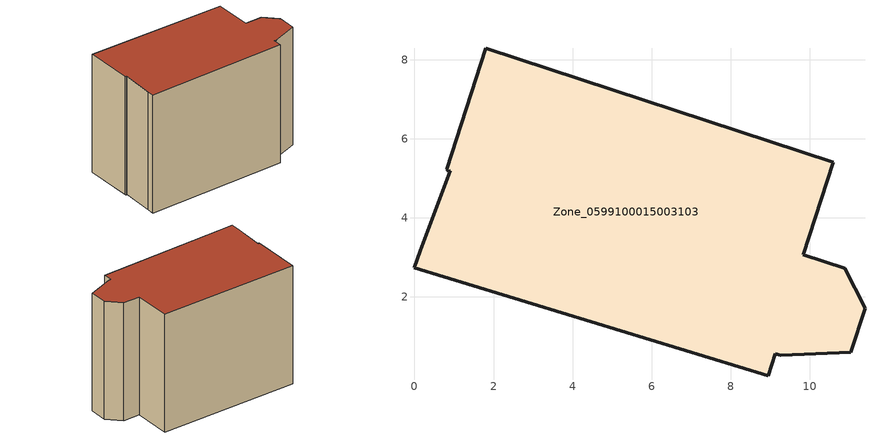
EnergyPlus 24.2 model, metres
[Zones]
Zone_0599100015003103
 floor ground (C_G): 0.81,5.23 1.8,8.29 10.6,5.41 9.84,3.07 10.89,2.72 11.4,1.71 11.04,0.59 9.27,0.52 9.13,0.56 8.95,0.01 0,2.73 0.14,3.16 0.91,5.2 0.85,5.18 z0.89
 wall outside (C_F): 10.6,5.41 1.8,8.29 0.81,5.23 0.85,5.18 0.91,5.2 0.14,3.16 0,2.73 8.95,0.01 9.13,0.56 9.27,0.52 11.04,0.59 11.4,1.71 10.89,2.72 9.84,3.07 10.6,5.41 z0.89:8.77
 roof outside (C_R): 1.8,8.29 0.81,5.23 0.85,5.18 0.91,5.2 0.14,3.16 0,2.73 8.95,0.01 9.13,0.56 9.27,0.52 11.04,0.59 11.4,1.71 10.89,2.72 9.84,3.07 10.6,5.41 z8.77
[BUILDING]
Pand.0599100015003103: North Axis=0; Terrain=City; Loads Convergence Tolerance Value=0.04; Temperature Convergence Tolerance Value=0.4; Solar Distribution=FullExterior; Maximum Number of Warmup Days=25; Minimum Number of Warmup Days=1
[Site:Location]
Rotterdam.The.Hague.AP_ZH_NLD Design_Conditions: Latitude=51.96; Longitude=4.45; Time Zone=1; Elevation=-4.5
[SITE:GROUNDTEMPERATURE:BUILDINGSURFACE]
18, 18, 18, 18, 18, 18, 18, 18, 18, 18, 18, 18
[MATERIAL] Thermal Absorptance=0.9; Solar Absorptance=0.7; Visible Absorptance=0.7
Name | Roughness | Thickness | Conductivity | Density | Specific Heat
G.TI.1965-1974 | MediumSmooth | 0.15 | 0.882353 | 540 | 1210
F.TI.1965-1974 | Rough | 0.3 | 0.697674 | 1920 | 840
R.TI.1965-1974 | MediumRough | 0.2 | 0.232558 | 1500 | 1000
[CONSTRUCTION]
C_G: G.TI.1965-1974
C_F: F.TI.1965-1974
C_R: R.TI.1965-1974
[ZONE]
Zone_0599100015003103: Type=1; Multiplier=1; Ceiling Height=Autocalculate; Volume=Autocalculate; Floor Area=autocalculate; Part of Total Floor Area=Yes
[ZONEINFILTRATION:DESIGNFLOWRATE]
Infil_Zone_0599100015003103: Zone or ZoneList or Space or SpaceList=Zone_0599100015003103; Schedule=AlwaysOn; Design Flow Rate Calculation Method=Flow/Area; Flow Rate per Floor Area=0.003; Constant Term Coefficient=1; Temperature Term Coefficient=0; Velocity Term Coefficient=0; Velocity Squared Term Coefficient=0
[HVACTEMPLATE:ZONE:IDEALLOADSAIRSYSTEM]
Zone_0599100015003103: Maximum Heating Supply Air Temperature=50; Minimum Cooling Supply Air Temperature=13; Maximum Heating Supply Air Humidity Ratio=0.0156; Minimum Cooling Supply Air Humidity Ratio=0.0077; Heating Limit=NoLimit; Cooling Limit=NoLimit; Dehumidification Control Type=ConstantSensibleHeatRatio; Cooling Sensible Heat Ratio=0.7; Dehumidification Setpoint=60; Humidification Control Type=None; Humidification Setpoint=30; Outdoor Air Method=None; Outdoor Air Flow Rate per Person=0.00944; Outdoor Air Flow Rate per Zone Floor Area=0; Outdoor Air Flow Rate per Zone=0; Demand Controlled Ventilation Type=None; Outdoor Air Economizer Type=NoEconomizer; Heat Recovery Type=None; Sensible Heat Recovery Effectiveness=0.7; Latent Heat Recovery Effectiveness=0.65
[ZONECONTROL:THERMOSTAT]
ThermostatControl_Zone_0599100015003103: Zone or ZoneList=Zone_0599100015003103; Control Type Schedule=DualSetpointControlType; Control 1=Thermostat_Zone_0599100015003103; Temperature Difference Between Cutout And Setpoint=0
[THERMOSTATSETPOINT:DUALSETPOINT]
Thermostat_Zone_0599100015003103: Heating Setpoint Temperature Schedule=HeatingSetpoint_Zone_0599100015003103; Cooling Setpoint Temperature Schedule=CoolingSetpoint_Zone_0599100015003103
[SCHEDULE:COMPACT]
HeatingSetpoint_Zone_0599100015003103: Through: 12/31, For: AllDays, Until: 24:00, 21
CoolingSetpoint_Zone_0599100015003103: Through: 12/31, For: AllDays, Until: 24:00, 24
DualSetpointControlType: Through: 12/31, For: AllDays, Until: 24:00, 4
AlwaysOn: Through: 12/31, For: AllDays, Until: 24:00, 1
